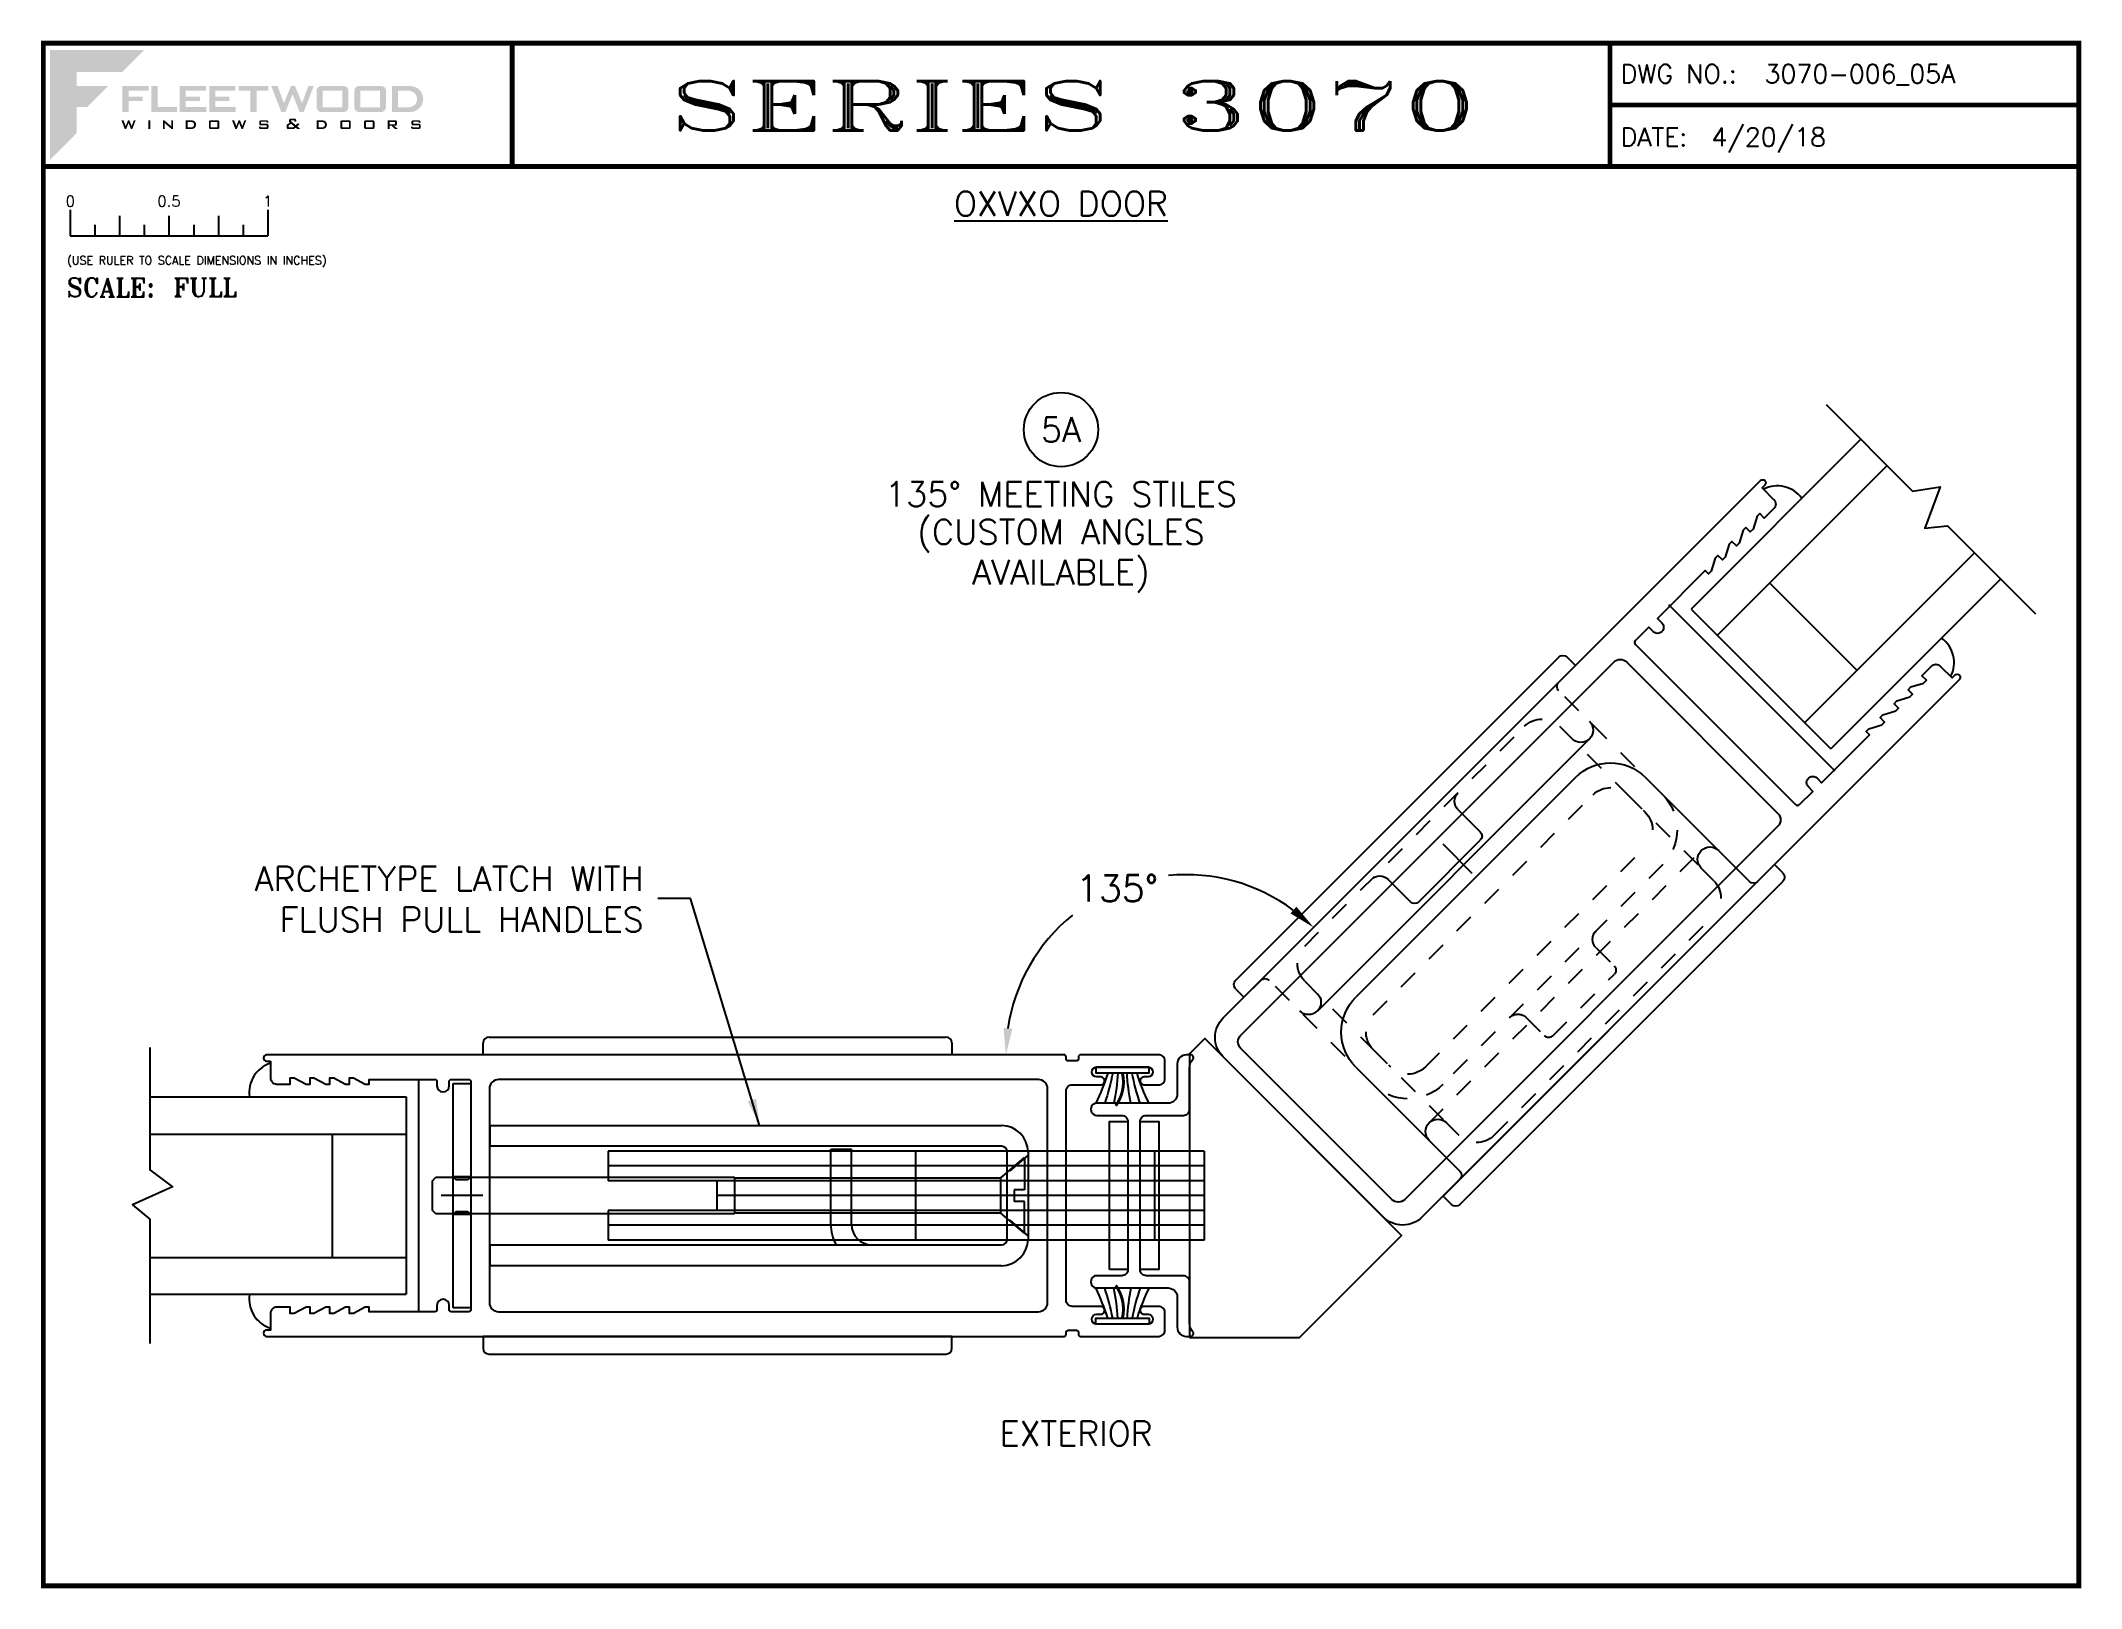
# Paper-space layout 'DETAIL 5A' of a CAD drawing. Extents: x 0.1 to 10.5, y 0.1 to 7.9.
# The model-space entities are those that its viewports show. They can reach past a viewport. Long polylines and large blocks are cut down to what shows.
import ezdxf
from ezdxf.enums import TextEntityAlignment as Align

# ---------------------------------------------------------------- set-up
doc = ezdxf.new("R2010")
doc.units = 0
doc.header["$LTSCALE"] = 0.25
doc.header["$MEASUREMENT"] = 0
doc.linetypes.add('HIDDEN', pattern=[0.375, 0.25, -0.125])
doc.layers.get('0').update_dxf_attribs({"linetype": 'CONTINUOUS'})
doc.layers.get('DEFPOINTS').update_dxf_attribs({"color": 1, "linetype": 'CONTINUOUS'})
for name, color, linetype in [('DIM', 7, 'CONTINUOUS'), ('FLUSH_PULLS', 5, 'CONTINUOUS'), ('GLASS-VINYL', 7, 'CONTINUOUS'), ('SEAL', 7, 'CONTINUOUS'), ('TEXT', 7, 'CONTINUOUS'), ('VENT', 5, 'CONTINUOUS')]:
    doc.layers.add(name, color=color, linetype=linetype)
doc.layers.add('VP', color=40, linetype='CONTINUOUS', plot=False)
doc.layers.get('VP').off()
doc.styles.add('ROMANS', font='romans')
doc.styles.add('ROMANT', font='romant')
doc.styles.add('SIMPLEX-094', font='simplex.shx', dxfattribs={"height": 0.094})
doc.styles.get("Standard").update_dxf_attribs({"font": 'simplex.shx'})
doc.dimstyles.new('ONE-HALF SCALE', dxfattribs={"dimscale": 0.75, "dimtxt": 0.18, "dimasz": 0.18, "dimexe": 0.18, "dimexo": 0.0938, "dimgap": 0.09, "dimtad": 0, "dimtih": 1, "dimtoh": 1, "dimdec": 4, "dimlfac": 2, "dimzin": 0, "dimdsep": 46, "dimlunit": 4, "dimtxsty": 'Standard', "dimcen": 0.09, "dimadec": 0, "dimazin": 0, "dimtfac": 1, "dimtdec": 4, "dimtofl": 0, "dimtmove": 0, "dimatfit": 3, "dimfxl": 0, "dimtolj": 1, "dimtzin": 0, "dimarcsym": 0})

# ---------------------------------------------------------------- blocks, each defined once
blk = doc.blocks.new('sectball')
blk.add_circle((0, 0), 0.125)
blk.add_attdef('NO', text='', height=0.062).set_placement((0, 0), align=Align.MIDDLE_CENTER)
for tag, p in [('LINE1', (0, -0.2588)), ('LINE2', (0, -0.3864)), ('LINE3', (0, -0.5214))]:
    blk.add_attdef(tag, text='', height=0.078).set_placement(p, align=Align.CENTER)
blk = doc.blocks.new('Fleetwood_Logo_6-10-15')
h = blk.add_hatch(color=154)
h.dxf.hatch_style = 1
h.paths.add_polyline_path([(0.2526, -0.0017), (0.0019, -0.0017), (0.0019, -0.2942), (0.0725, -0.2236), (0.0725, -0.1535), (0.1007, -0.1535), (0.1567, -0.0976), (0.0725, -0.0976), (0.0725, -0.0596), (0.1946, -0.0596)])
h = blk.add_hatch(color=251)
h.dxf.hatch_style = 1
h.paths.add_polyline_path([(0.2487, -0.1256), (0.2112, -0.1256), (0.2112, -0.1102), (0.2647, -0.1102), (0.2647, -0.0976), (0.1946, -0.0976), (0.1946, -0.1667), (0.2112, -0.1667), (0.2112, -0.1377), (0.2487, -0.1377)])
h = blk.add_hatch(color=251)
h.dxf.hatch_style = 1
h.paths.add_polyline_path([(0.2886, -0.0976), (0.272, -0.0976), (0.272, -0.1667), (0.3401, -0.1667), (0.3401, -0.1535), (0.2886, -0.1535)])
h = blk.add_hatch(color=251)
h.dxf.hatch_style = 1
h.paths.add_polyline_path([(0.4175, -0.0976), (0.3474, -0.0976), (0.3474, -0.1667), (0.4185, -0.1667), (0.4185, -0.1534), (0.364, -0.1534), (0.364, -0.1377), (0.4015, -0.1377), (0.4015, -0.1256), (0.364, -0.1256), (0.364, -0.1102), (0.4175, -0.1102)])
h = blk.add_hatch(color=251)
h.dxf.hatch_style = 1
h.paths.add_polyline_path([(0.4965, -0.0976), (0.4264, -0.0976), (0.4264, -0.1667), (0.4975, -0.1667), (0.4975, -0.1534), (0.443, -0.1534), (0.443, -0.1377), (0.4804, -0.1377), (0.4804, -0.1256), (0.443, -0.1256), (0.443, -0.1102), (0.4965, -0.1102)])
h = blk.add_hatch(color=251)
h.dxf.hatch_style = 1
h.paths.add_polyline_path([(0.5842, -0.0976), (0.5054, -0.0976), (0.5054, -0.1102), (0.5365, -0.1102), (0.5365, -0.1667), (0.5531, -0.1667), (0.5531, -0.1102), (0.5842, -0.1102)])
h = blk.add_hatch(color=251)
h.dxf.hatch_style = 1
h.paths.add_polyline_path([(0.6089, -0.0976), (0.5921, -0.0976), (0.6188, -0.1667), (0.63, -0.1667), (0.6489, -0.1192), (0.6679, -0.1667), (0.6789, -0.1667), (0.7056, -0.0976), (0.6908, -0.0976), (0.6742, -0.1433), (0.6558, -0.0976), (0.6446, -0.0976), (0.6261, -0.1433)])
h = blk.add_hatch(color=251)
h.dxf.hatch_style = 1
h.paths.add_polyline_path([(0.7853, -0.0976), (0.726, -0.0976, 0.414214), (0.7133, -0.1102), (0.7133, -0.154, 0.414214), (0.726, -0.1667), (0.7853, -0.1667, 0.414214), (0.798, -0.154), (0.798, -0.1102, 0.414214)])
h.paths.add_polyline_path([(0.7819, -0.1102), (0.7819, -0.154), (0.7294, -0.154), (0.7294, -0.1102)], flags=16)
h = blk.add_hatch(color=251)
h.dxf.hatch_style = 1
h.paths.add_polyline_path([(0.8856, -0.0976), (0.8262, -0.0976, 0.414214), (0.8136, -0.1102), (0.8136, -0.154, 0.414214), (0.8262, -0.1667), (0.8856, -0.1667, 0.414214), (0.8982, -0.154), (0.8982, -0.1102, 0.414214)])
h.paths.add_polyline_path([(0.8822, -0.1102), (0.8822, -0.154), (0.8296, -0.154), (0.8296, -0.1102)], flags=16)
h = blk.add_hatch(color=251)
h.dxf.hatch_style = 1
h.paths.add_polyline_path([(0.9632, -0.0976), (0.914, -0.0976), (0.914, -0.1667), (0.9632, -0.1667, 1)])
h.paths.add_polyline_path([(0.9301, -0.1102), (0.9593, -0.1102, -1), (0.9593, -0.154), (0.9301, -0.154)], flags=16)
h = blk.add_hatch(color=7)
h.dxf.hatch_style = 1
h.paths.add_polyline_path([(0.2301, -0.1891), (0.2251, -0.1891), (0.2196, -0.2043), (0.2134, -0.1891), (0.2097, -0.1891), (0.2035, -0.2043), (0.1978, -0.1891), (0.1922, -0.1891), (0.2011, -0.2121), (0.2048, -0.2121), (0.2112, -0.1963), (0.2175, -0.2121), (0.2212, -0.2121)])
h = blk.add_hatch(color=7)
h.dxf.hatch_style = 1
h.paths.add_polyline_path([(0.2691, -0.1891), (0.2637, -0.1891), (0.2637, -0.2118), (0.2637, -0.2121), (0.2691, -0.2121)])
h = blk.add_hatch(color=7)
h.dxf.hatch_style = 1
h.paths.add_polyline_path([(0.3077, -0.1964), (0.3259, -0.2121), (0.3298, -0.2121), (0.3298, -0.1891), (0.325, -0.1891), (0.325, -0.2047), (0.3067, -0.1891), (0.3029, -0.1891), (0.3029, -0.2121), (0.3077, -0.2121)])
h = blk.add_hatch(color=7)
h.dxf.hatch_style = 1
h.paths.add_polyline_path([(0.3801, -0.1891), (0.3637, -0.1891), (0.3637, -0.2121), (0.3801, -0.2121, 1)])
h.paths.add_polyline_path([(0.3691, -0.2079), (0.3691, -0.1933), (0.3788, -0.1933, -1), (0.3788, -0.2079)], flags=16)
h = blk.add_hatch(color=7)
h.dxf.hatch_style = 1
h.paths.add_polyline_path([(0.4537, -0.2079), (0.4537, -0.1933, 0.414214), (0.4495, -0.1891), (0.4297, -0.1891, 0.414214), (0.4255, -0.1933), (0.4255, -0.2079, 0.414214), (0.4297, -0.2121), (0.4495, -0.2121, 0.414214)])
h.paths.add_polyline_path([(0.4308, -0.2079), (0.4308, -0.1933), (0.4484, -0.1933), (0.4484, -0.2079)], flags=16)
h = blk.add_hatch(color=7)
h.dxf.hatch_style = 1
h.paths.add_polyline_path([(0.5253, -0.1891), (0.5203, -0.1891), (0.5148, -0.2043), (0.5087, -0.1891), (0.5049, -0.1891), (0.4988, -0.2043), (0.493, -0.1891), (0.4874, -0.1891), (0.4963, -0.2121), (0.5001, -0.2121), (0.5064, -0.1963), (0.5127, -0.2121), (0.5164, -0.2121)])
h = blk.add_hatch(color=7)
h.dxf.hatch_style = 1
h.paths.add_polyline_path([(0.5801, -0.1891), (0.5643, -0.1891, 0.414214), (0.56, -0.1933), (0.56, -0.1981, 0.414214), (0.5643, -0.2024), (0.58, -0.2024), (0.58, -0.2078), (0.5637, -0.2078), (0.5637, -0.2052), (0.5591, -0.2062), (0.5591, -0.2078, 0.414214), (0.5634, -0.2121), (0.5805, -0.2121, 0.414214), (0.5848, -0.2078), (0.5848, -0.2024, 0.414214), (0.5805, -0.1982), (0.5648, -0.1982), (0.5648, -0.193), (0.5798, -0.193), (0.5798, -0.1958), (0.5843, -0.1948), (0.5843, -0.1933, 0.414214)])
h = blk.add_hatch(color=7)
h.dxf.hatch_style = 1
h.paths.add_polyline_path([(0.645, -0.1913, -0.222262), (0.6447, -0.1906), (0.6447, -0.1892), (0.6535, -0.1892), (0.6535, -0.193), (0.6587, -0.1918), (0.6587, -0.189, 0.414214), (0.6544, -0.1847), (0.6437, -0.1847, 0.414214), (0.6394, -0.189), (0.6394, -0.1922, 0.222262), (0.6407, -0.1948), (0.6415, -0.1955), (0.6345, -0.1998, 0.260684), (0.6329, -0.2027), (0.6329, -0.2078, 0.414214), (0.6372, -0.2121), (0.6514, -0.2121, 0.17577), (0.6536, -0.2113), (0.657, -0.2085), (0.6614, -0.2121), (0.6699, -0.2121), (0.6613, -0.2049), (0.6676, -0.1997), (0.6637, -0.1964), (0.6574, -0.2017)])
h.paths.add_polyline_path([(0.6532, -0.2052), (0.6509, -0.2072, -0.17577), (0.6502, -0.2074), (0.6382, -0.2074), (0.6382, -0.2033, -0.260684), (0.6387, -0.2025), (0.6451, -0.1985)], flags=16)
h = blk.add_hatch(color=7)
h.dxf.hatch_style = 1
h.paths.add_polyline_path([(0.7294, -0.1891), (0.713, -0.1891), (0.713, -0.2121), (0.7294, -0.2121, 1)])
h.paths.add_polyline_path([(0.7184, -0.2079), (0.7184, -0.1933), (0.7281, -0.1933, -1), (0.7281, -0.2079)], flags=16)
h = blk.add_hatch(color=7)
h.dxf.hatch_style = 1
h.paths.add_polyline_path([(0.8045, -0.2079), (0.8045, -0.1933, 0.414214), (0.8003, -0.1891), (0.7805, -0.1891, 0.414214), (0.7763, -0.1933), (0.7763, -0.2079, 0.414214), (0.7805, -0.2121), (0.8003, -0.2121, 0.414214)])
h.paths.add_polyline_path([(0.7816, -0.2079), (0.7816, -0.1933), (0.7992, -0.1933), (0.7992, -0.2079)], flags=16)
h = blk.add_hatch(color=7)
h.dxf.hatch_style = 1
h.paths.add_polyline_path([(0.8678, -0.2079), (0.8678, -0.1933, 0.414214), (0.8636, -0.1891), (0.8438, -0.1891, 0.414214), (0.8396, -0.1933), (0.8396, -0.2079, 0.414214), (0.8438, -0.2121), (0.8636, -0.2121, 0.414214)])
h.paths.add_polyline_path([(0.8449, -0.2079), (0.8449, -0.1933), (0.8624, -0.1933), (0.8624, -0.2079)], flags=16)
h = blk.add_hatch(color=7)
h.dxf.hatch_style = 1
h.paths.add_polyline_path([(0.9277, -0.1993), (0.9277, -0.1933, 0.414214), (0.9235, -0.1891), (0.9028, -0.1891), (0.9028, -0.2121), (0.9082, -0.2121), (0.9082, -0.2035), (0.9131, -0.2035), (0.9224, -0.2121), (0.9303, -0.2121), (0.9197, -0.2035), (0.9235, -0.2035, 0.414214)])
h.paths.add_polyline_path([(0.9082, -0.1993), (0.9082, -0.1933), (0.9214, -0.1933, -0.414214), (0.9224, -0.1943), (0.9224, -0.1983, -0.414214), (0.9214, -0.1993)], flags=16)
h = blk.add_hatch(color=7)
h.dxf.hatch_style = 1
h.paths.add_polyline_path([(0.9867, -0.1982), (0.971, -0.1982), (0.971, -0.193), (0.9859, -0.193), (0.9859, -0.1958), (0.9905, -0.1948), (0.9905, -0.1933, 0.414214), (0.9863, -0.1891), (0.9705, -0.1891, 0.414214), (0.9662, -0.1933), (0.9662, -0.1981, 0.414214), (0.9705, -0.2024), (0.9862, -0.2024), (0.9862, -0.2078), (0.9699, -0.2078), (0.9699, -0.2052), (0.9653, -0.2062), (0.9653, -0.2078, 0.414214), (0.9696, -0.2121), (0.9867, -0.2121, 0.414214), (0.991, -0.2078), (0.991, -0.2024, 0.414214)])
blk = doc.blocks.new('A-SIZE_L')
for p, q in [((8.095, 7.907), (8.095, 7.282)), ((8.095, 7.594), (10.47, 7.594)), ((0.157, 7.282), (10.47, 7.282))]:
    blk.add_line(p, q)
at = {"const_width": 0.025}
for points in [[(0.157, 7.907), (10.47, 7.907), (10.47, 0.093), (0.157, 0.093), (0.157, 7.907)], [(2.532, 7.907), (2.532, 7.282)], [(8.095, 7.907), (8.095, 7.282)], [(8.095, 7.594), (10.47, 7.594)], [(0.157, 7.282), (10.47, 7.282)]]:
    blk.add_lwpolyline(points, dxfattribs=at)
at = {"xscale": 1.898091133004928, "yscale": 1.898091133004928, "zscale": 1.898091133004928}
blk.add_blockref('Fleetwood_Logo_6-10-15', (0.188, 7.875), dxfattribs=at)
for s, style, p in [('DWG NO.:', 'SIMPLEX-094', (8.149, 7.705)), ('DATE:', 'SIMPLEX-094', (8.148, 7.385)), ('SCALE:', 'ROMANT', (0.276, 6.623))]:
    blk.add_text(s, height=0.094, dxfattribs=dict(style=style)).set_placement(p)
for tag, p, style in [('DWG_NO', (8.878, 7.705), 'SIMPLEX-094'), ('DATE', (8.609, 7.385), 'SIMPLEX-094'), ('SCALE', (0.814, 6.623), 'ROMANT')]:
    blk.add_attdef(tag, p, '', height=0.094, dxfattribs=dict(style=style))
for tag, height, style, width, p, p2 in [('DWG_NO', 0.094, 'SIMPLEX-094', 2.60233, (8.876, 7.704), (10.367, 7.704)), ('PRODUCT', 0.25, 'ROMANT', 2.260212, (3.282, 7.465), (7.345, 7.465))]:
    blk.add_attdef(tag, text='', height=height, dxfattribs=dict(style=style, width=width)).set_placement(p, p2, align=Align.FIT)
blk = doc.blocks.new('Full')
for p, q in [((0.137, -0.219), (0.137, -0.35)), ((0.262, -0.294), (0.262, -0.35)), ((0.387, -0.249), (0.387, -0.35)), ((0.512, -0.294), (0.512, -0.35)), ((0.637, -0.249), (0.637, -0.35)), ((0.762, -0.294), (0.762, -0.35)), ((0.887, -0.249), (0.887, -0.35)), ((1.012, -0.294), (1.012, -0.35)), ((1.137, -0.219), (1.137, -0.35)), ((0.137, -0.35), (1.137, -0.35))]:
    blk.add_line(p, q)
for s, p in [('0', (0.137, -0.219)), ('0.5', (0.637, -0.219)), ('1', (1.137, -0.219))]:
    blk.add_text(s, height=0.055).set_placement(p, align=Align.BOTTOM_CENTER)
at = {"style": 'ROMANS'}
blk.add_text('(USE RULER TO SCALE DIMENSIONS IN INCHES)', height=0.04115, dxfattribs=at).set_placement((0.12, -0.495))
blk = doc.blocks.new('*D67')
at = {"layer": 'DEFPOINTS', "color": 0}
for p in [(8.856, 5.691), (5.947, 3.695), (6.135, 2.969), (1.288, 2.782), (5.329, 2.782)]:
    blk.add_point(p, dxfattribs=at)
at = {"layer": 'DIM', "color": 0, "lineweight": -2}
for start, end in [(53.4789, 95.597), (129.1019, 171.5208)]:
    blk.add_arc((5.947, 2.782), 0.913, start, end, dxfattribs=at)
at = {"layer": 'DIM', "color": 0}
for points in [[(6.506, 3.533), (6.476, 3.499), (6.593, 3.428)], [(5.067, 2.915), (5.022, 2.919), (5.034, 2.782)]]:
    blk.add_solid(points, dxfattribs=at)
at = {"layer": 'DIM', "color": 0, "insert": (5.598, 3.626), "char_height": 0.135, "attachment_point": 5}
blk.add_mtext('\\A1;135°', dxfattribs=at)
blk = doc.blocks.new('A$C38BD2A69')
at = {"layer": 'FLUSH_PULLS'}
for p, q in [((0, 0.03), (0, 2.345)), ((0.03, 2.375), (0.09, 2.375)), ((0.09, 2.375), (0.09, 0)), ((0.865, 2.225), (0.12, 2.225)), ((1.115, 1.975), (1.115, 0.4)), ((0.865, 0.15), (0.12, 0.15)), ((0.09, 0), (0.03, 0))]:
    blk.add_line(p, q, dxfattribs=at)
at = {"layer": 'FLUSH_PULLS', "linetype": 'HIDDEN'}
for p, q in [((0.25, 2.1), (0.34, 2.1)), ((0.865, 2.1), (0.34, 2.1)), ((0.403, 0.213), (0.403, 2.163)), ((0.125, 0.4), (0.125, 1.975)), ((0.99, 0.4), (0.99, 1.975)), ((0.25, 0.275), (0.34, 0.275)), ((0.865, 0.275), (0.34, 0.275))]:
    blk.add_line(p, q, dxfattribs=at)
at = {"layer": 'FLUSH_PULLS'}
for centre, radius, start, end in [((0.03, 2.345), 0.03, 90, 180), ((0.12, 2.255), 0.03, 180, 270), ((0.34, 2.163), 0.0625, 0, 90), ((0.865, 1.975), 0.25, 0, 90), ((0.34, 2.163), 0.0625, 270, 0), ((0.865, 0.4), 0.25, 270, 0), ((0.34, 0.213), 0.0625, 0, 90), ((0.34, 0.213), 0.0625, 270, 360), ((0.12, 0.12), 0.03, 90, 180), ((0.03, 0.03), 0.03, 180, 270)]:
    blk.add_arc(centre, radius, start, end, dxfattribs=at)
at = {"layer": 'FLUSH_PULLS', "linetype": 'HIDDEN'}
for centre, start, end in [((0.25, 1.975), 90, 180), ((0.865, 1.975), 0, 90), ((0.25, 0.4), 180, 270), ((0.865, 0.4), 270, 0)]:
    blk.add_arc(centre, 0.125, start, end, dxfattribs=at)
blk = doc.blocks.new('A$C1E0F2519')
at = {"layer": 'FLUSH_PULLS'}
for p, q in [((1.245, 2.255), (1.245, 2.375)), ((1.305, 2.375), (1.245, 2.375)), ((1.335, 0.03), (1.335, 2.345)), ((0.932, 0.213), (0.932, 2.163)), ((1.245, 0.12), (1.245, 0)), ((1.305, 0), (1.245, 0))]:
    blk.add_line(p, q, dxfattribs=at)
at = {"layer": 'FLUSH_PULLS', "linetype": 'HIDDEN'}
for p, q in [((0.47, 2.225), (1.215, 2.225)), ((1.085, 2.1), (0.47, 2.1)), ((0.995, 2.1), (0.995, 2.1)), ((0.22, 1.975), (0.22, 0.4)), ((0.345, 0.4), (0.345, 1.975)), ((1.21, 0.4), (1.21, 1.975)), ((1.085, 0.275), (0.47, 0.275)), ((0.995, 0.275), (0.995, 0.275)), ((0.47, 0.15), (1.215, 0.15))]:
    blk.add_line(p, q, dxfattribs=at)
at = {"layer": 'FLUSH_PULLS', "linetype": 'HIDDEN', "ltscale": 0.5}
for p, q in [((0, 0.968), (0, 1.408)), ((0.16, 1.438), (0.03, 1.438)), ((0.16, 0.938), (0.03, 0.938))]:
    blk.add_line(p, q, dxfattribs=at)
at = {"layer": 'FLUSH_PULLS', "ltscale": 0.5}
for p, q in [((0.96, 0.968), (0.96, 1.408)), ((1.15, 1.438), (0.99, 1.438)), ((1.15, 0.938), (0.99, 0.938))]:
    blk.add_line(p, q, dxfattribs=at)
at = {"layer": 'FLUSH_PULLS'}
for centre, radius, start, end in [((1.305, 2.345), 0.03, 0, 90), ((0.995, 2.163), 0.0625, 90, 180), ((1.215, 2.255), 0.03, 270, 0), ((0.995, 2.163), 0.0625, 180, 270), ((0.995, 0.213), 0.0625, 90, 180), ((0.995, 0.213), 0.0625, 180, 270), ((1.215, 0.12), 0.03, 0, 90), ((1.215, 0.12), 0.03, 0, 90), ((1.305, 0.03), 0.03, 270, 0)]:
    blk.add_arc(centre, radius, start, end, dxfattribs=at)
at = {"layer": 'FLUSH_PULLS', "linetype": 'HIDDEN'}
for centre, radius, start, end in [((0.47, 1.975), 0.25, 90, 180), ((0.47, 1.975), 0.125, 90, 180), ((1.085, 1.975), 0.125, 0, 90), ((0.47, 0.4), 0.25, 180, 270), ((0.47, 0.4), 0.125, 180, 270), ((1.085, 0.4), 0.125, 270, 0)]:
    blk.add_arc(centre, radius, start, end, dxfattribs=at)
at = {"layer": 'FLUSH_PULLS', "linetype": 'HIDDEN', "ltscale": 0.5}
for centre, radius, start, end in [((0.16, 1.498), 0.06, 270, 0), ((0.03, 1.408), 0.03, 90, 180), ((0.03, 0.968), 0.03, 180, 270), ((0.16, 0.878), 0.06, 0, 90)]:
    blk.add_arc(centre, radius, start, end, dxfattribs=at)
at = {"layer": 'FLUSH_PULLS', "ltscale": 0.5}
for centre, radius, start, end in [((1.15, 1.498), 0.06, 270, 0), ((0.99, 1.408), 0.03, 90, 180), ((0.99, 0.968), 0.03, 180, 270), ((1.15, 0.878), 0.06, 0, 90)]:
    blk.add_arc(centre, radius, start, end, dxfattribs=at)
blk = doc.blocks.new('3767 LEADSILE')
for points in [[(3.769, -0.597), (3.749, -0.597), (3.689, -0.565), (3.669, -0.565), (3.669, -0.597), (3.649, -0.597), (3.589, -0.565), (3.569, -0.565), (3.569, -0.597), (3.549, -0.597), (3.489, -0.565), (3.469, -0.565), (3.469, -0.588), (3.126, -0.588), (3.126, -0.556, 1), (3.064, -0.556), (3.064, -0.588), (2.969, -0.588, -0.414214), (2.954, -0.573), (2.954, 0.573, -0.414214), (2.969, 0.588), (3.064, 0.588), (3.064, 0.556, 1), (3.126, 0.556), (3.126, 0.588), (3.469, 0.588), (3.469, 0.565), (3.489, 0.565), (3.549, 0.597), (3.569, 0.597), (3.569, 0.565), (3.589, 0.565), (3.649, 0.597), (3.669, 0.597), (3.669, 0.565), (3.689, 0.565), (3.749, 0.597), (3.769, 0.597), (3.769, 0.565), (3.789, 0.565), (3.849, 0.597), (3.869, 0.597), (3.869, 0.565), (3.938, 0.565, 0.414214), (3.969, 0.596), (3.969, 0.681), (3.989, 0.681, 1), (3.989, 0.713), (0.14, 0.713, 0.414214), (0, 0.573), (0, -0.573, 0.414214), (0.14, -0.713), (3.989, -0.713, 1), (3.989, -0.681), (3.969, -0.681), (3.969, -0.596, 0.414214), (3.938, -0.565), (3.869, -0.565), (3.869, -0.597), (3.849, -0.597), (3.789, -0.565), (3.769, -0.565)], [(2.814, -0.588, 0.414214), (2.86, -0.542), (2.86, 0.542, 0.414214), (2.814, 0.588), (0.14, 0.588, 0.414214), (0.094, 0.542), (0.094, -0.542, 0.414214), (0.14, -0.588)]]:
    blk.add_lwpolyline(points, format="xyb", close=True)
blk = doc.blocks.new('ARCHETYPE DUMMY PULL ASSY')
at = {"layer": 'FLUSH_PULLS'}
blk.add_line((0.338, 1.55), (0.547, 1.55), dxfattribs=at)
at = {"layer": 'FLUSH_PULLS', "rotation": 90}
blk.add_blockref('3767 LEADSILE', (0, 0), dxfattribs=at)
at = {"layer": 'FLUSH_PULLS'}
for name, p in [('A$C38BD2A69', (-0.803, 0.289)), ('A$C1E0F2519', (-0.532, 0.289))]:
    blk.add_blockref(name, p, dxfattribs=at)
blk = doc.blocks.new('*U79')
at = {"rotation": 90}
blk.add_blockref('ARCHETYPE DUMMY PULL ASSY', (-0.2545, 0), dxfattribs=at)
blk = doc.blocks.new('Yoke Strike Plate')
for points in [[(-0.094, -0.375), (-0.094, 0.375), (0, 0.375), (0, -0.375)], [(0.062, -0.375), (0.062, 0.375), (0.156, 0.375), (0.156, -0.375)]]:
    blk.add_lwpolyline(points, close=True)
blk = doc.blocks.new('*U83')
for centre, radius, start, end in [((-0.303, 1.135), 1.112, 287.4409, 295.9325), ((-0.19, 1.188), 1.16, 280.9256, 288.7507), ((-0.031, 1.124), 1.102, 273.1709, 281.1969), ((-0.031, -1.124), 1.102, 78.8031, 86.8291), ((-0.19, -1.188), 1.16, 71.2493, 79.0744), ((-0.303, -1.135), 1.112, 64.0675, 72.5591)]:
    blk.add_arc(centre, radius, start, end)
at = {"layer": 'SEAL'}
blk.add_lwpolyline([(0, -0.135), (0, 0.135), (0.03, 0.135), (0.03, -0.135)], close=True, dxfattribs=at)
at = {"layer": 'SEAL', "const_width": 0.015}
blk.add_lwpolyline([(0.03, 0, 0.219791), (0.196, 0.034)], format="xyb", dxfattribs=at)
at = {"flags": 9}
for tag, p in [('MANUFACTURER_PART_#', (0, -0.199)), ('FLEETWOOD_PART_#', (-0.001, -0.249))]:
    blk.add_attdef(tag, p, '', height=0.0312, dxfattribs=at)
blk = doc.blocks.new('Archetype_Latch_for_3707')
for p, q in [((-2.954, 0.713), (-2.954, 0.773)), ((-2.924, 0.803), (-0.609, 0.803)), ((-0.579, 0.773), (-0.579, 0.713)), ((-0.579, 0.713), (-2.954, 0.713)), ((-3.106, -0.568), (-3.106, 0.568)), ((-3.106, 0.568), (-3.016, 0.568)), ((-3.016, 0.568), (-3.016, -0.568)), ((-2.918, 0.25), (-2.918, 0.355)), ((-2.918, 0.355), (-0.328, 0.355)), ((-0.328, 0.25), (-2.918, 0.25)), ((0.7, 0.225), (-2.32, 0.225)), ((-2.32, 0.225), (-2.32, 0.075)), ((-1.193, 0.235), (-1.088, 0.235)), ((-1.193, -0.145), (-1.193, 0.235)), ((-1.088, -0.145), (-1.088, 0.235)), ((-0.762, -0.225), (-0.762, 0.225)), ((-0.298, -0.22), (-0.298, 0.22)), ((-0.193, 0.22), (-0.193, -0.22)), ((0.45, -0.225), (0.45, 0.225)), ((0.7, 0.225), (0.7, -0.225)), ((0.7, 0.15), (-2.32, 0.15)), ((-0.332, 0.089), (-0.211, 0.193)), ((-0.211, 0.193), (-0.211, 0.03)), ((-3.211, 0.075), (-3.193, 0.093)), ((-3.211, -0.075), (-3.211, 0.075)), ((-3.193, 0.093), (-1.68, 0.093)), ((0.7, 0.075), (-2.32, 0.075)), ((-1.768, -0.075), (-1.768, 0.075)), ((0.7, 0), (-1.768, 0)), ((-1.68, 0.093), (-1.68, -0.093)), ((-0.332, 0.089), (-1.68, 0.089)), ((-0.332, 0.089), (-0.332, -0.089)), ((-0.264, 0.03), (-0.264, -0.03)), ((-0.211, 0.03), (-0.264, 0.03)), ((-3.193, -0.093), (-3.211, -0.075)), ((-1.68, -0.093), (-3.193, -0.093)), ((0.7, -0.075), (-2.32, -0.075)), ((-2.32, -0.075), (-2.32, -0.225)), ((-0.332, -0.089), (-1.68, -0.089)), ((-0.332, -0.089), (-0.211, -0.192)), ((-0.211, -0.03), (-0.264, -0.03)), ((-0.211, -0.192), (-0.211, -0.03)), ((0.7, -0.15), (-2.32, -0.15)), ((-2.918, -0.355), (-2.918, -0.25)), ((-2.918, -0.25), (-0.328, -0.25)), ((0.7, -0.225), (-2.32, -0.225)), ((-0.328, -0.355), (-2.918, -0.355)), ((-0.328, -0.355), (-0.983, -0.355)), ((-3.016, -0.568), (-3.106, -0.568)), ((-0.579, -0.713), (-2.954, -0.713)), ((-2.954, -0.713), (-2.954, -0.773)), ((-0.579, -0.773), (-0.579, -0.713)), ((-2.924, -0.803), (-0.609, -0.803))]:
    blk.add_line(p, q)
at = {"ltscale": 0.5}
for p, q in [((-0.193, 0.205), (-0.286, 0.125)), ((-3.016, 0.095), (-3.106, 0.095)), ((-3.106, 0.095), (-3.091, 0.08)), ((-3.031, 0.08), (-3.091, 0.08)), ((-3.016, 0.095), (-3.031, 0.08)), ((-3.091, -0.08), (-3.106, -0.095)), ((-3.016, -0.095), (-3.106, -0.095)), ((-3.091, -0.08), (-3.031, -0.08)), ((-3.031, -0.08), (-3.016, -0.095)), ((-0.286, -0.125), (-0.193, -0.205))]:
    blk.add_line(p, q, dxfattribs=at)
at = {"ltscale": 0.3}
blk.add_line((-2.956, 0), (-3.166, 0), dxfattribs=at)
for centre, radius, start, end in [((-2.924, 0.773), 0.03, 90, 180), ((-0.609, 0.773), 0.03, 0, 90), ((-0.328, 0.22), 0.135, 0, 90), ((-0.328, 0.22), 0.03, 360, 90), ((-0.983, -0.145), 0.21, 180, 210), ((-0.983, -0.145), 0.105, 180, 270), ((-0.328, -0.22), 0.03, 270, 360), ((-0.328, -0.22), 0.135, 270, 0), ((-2.924, -0.773), 0.03, 180, 270), ((-0.609, -0.773), 0.03, 270, 360)]:
    blk.add_arc(centre, radius, start, end)
blk = doc.blocks.new('3707_Lock_Stile_Archetype_Female_Yoke_wLatch')
for points in [[(-4.031, 0.681), (-4.031, 0.596, 0.414214), (-4, 0.565), (-3.931, 0.565), (-3.931, 0.597), (-3.911, 0.597), (-3.851, 0.565), (-3.831, 0.565), (-3.831, 0.597), (-3.811, 0.597), (-3.751, 0.565), (-3.731, 0.565), (-3.731, 0.597), (-3.711, 0.597), (-3.651, 0.565), (-3.631, 0.565), (-3.631, 0.597), (-3.611, 0.597), (-3.551, 0.565), (-3.531, 0.565), (-3.531, 0.588), (-3.198, 0.588, -0.414214), (-3.188, 0.578), (-3.188, 0.556, 1), (-3.126, 0.556), (-3.126, 0.578, -0.414214), (-3.116, 0.588), (-3.026, 0.588, -0.414214), (-3.016, 0.578), (-3.016, -0.578, -0.414214), (-3.026, -0.588), (-3.116, -0.588, -0.414214), (-3.126, -0.578), (-3.126, -0.556, 1), (-3.188, -0.556), (-3.188, -0.578, -0.414214), (-3.198, -0.588), (-3.531, -0.588), (-3.531, -0.565), (-3.551, -0.565), (-3.611, -0.597), (-3.631, -0.597), (-3.631, -0.565), (-3.651, -0.565), (-3.711, -0.597), (-3.731, -0.597), (-3.731, -0.565), (-3.751, -0.565), (-3.811, -0.597), (-3.831, -0.597), (-3.831, -0.565), (-3.851, -0.565), (-3.911, -0.597), (-3.931, -0.597), (-3.931, -0.565), (-4, -0.565, 0.414214), (-4.031, -0.596), (-4.031, -0.681), (-4.051, -0.681, 1), (-4.051, -0.713), (-0.01, -0.713, 0.414214), (0, -0.703), (0, -0.692, -0.414214), (0.01, -0.682), (0.053, -0.682, -0.414214), (0.062, -0.692), (0.062, -0.703, 0.414214), (0.073, -0.713), (0.469, -0.713, 0.414214), (0.5, -0.682), (0.5, -0.592, 0.414214), (0.469, -0.561), (0.395, -0.561, 1.000009), (0.395, -0.601), (0.415, -0.601, -1), (0.415, -0.651), (0.155, -0.651, -1), (0.155, -0.601), (0.175, -0.601, 1.000009), (0.175, -0.561), (0.031, -0.561, -0.414214), (0, -0.53), (0, 0.53, -0.414214), (0.031, 0.561), (0.175, 0.561, 1.000009), (0.175, 0.601), (0.155, 0.601, -1), (0.155, 0.651), (0.415, 0.651, -1), (0.415, 0.601), (0.395, 0.601, 1.000009), (0.395, 0.561), (0.469, 0.561, 0.414214), (0.5, 0.592), (0.5, 0.682, 0.414214), (0.469, 0.713), (0.073, 0.713, 0.414214), (0.062, 0.703), (0.062, 0.692, -0.414214), (0.053, 0.682), (0.01, 0.682, -0.414214), (0, 0.692), (0, 0.703, 0.414214), (-0.01, 0.713), (-4.051, 0.713, 1), (-4.051, 0.681)], [(-2.922, 0.542), (-2.922, -0.542, 0.414214), (-2.876, -0.588), (-0.14, -0.588, 0.414214), (-0.094, -0.542), (-0.094, 0.542, 0.414214), (-0.14, 0.588), (-2.876, 0.588, 0.414214)]]:
    blk.add_lwpolyline(points, format="xyb", close=True)
blk.add_blockref('Archetype_Latch_for_3707', (0, 0))
at = {"layer": 'SEAL', "xscale": -1, "rotation": 90}
blk.add_blockref('*U83', (0.285, 0.651), dxfattribs=at)
at = {"layer": 'SEAL', "rotation": 90.00000000000001}
blk.add_blockref('*U83', (0.285, -0.651), dxfattribs=at)

msp = doc.modelspace()

# ---------------------------------------------------------------- linework, layer by layer
at = {"layer": 'DIM'}
msp.add_lwpolyline([(13.151, 12.7), (13.708, 12.7), (14.225, 13.217), (13.228, 14.214), (13.151, 14.137)], close=True, dxfattribs=at)
at = {"layer": 'GLASS-VINYL', "color": 7}
for p, q in [((16.553, 17.25), (15.693, 16.39)), ((16.686, 17.117), (15.826, 16.257)), ((17.128, 16.675), (16.268, 15.815)), ((17.26, 16.542), (16.4, 15.682)), ((16.091, 16.522), (16.533, 16.08)), ((16.422, 15.569), (15.58, 16.411)), ((15.693, 16.39), (16.4, 15.682)), ((9.247, 12.831), (9.247, 14.007)), ((7.884, 13.919), (9.182, 13.919)), ((9.182, 13.919), (9.182, 12.919)), ((7.884, 13.731), (9.182, 13.731)), ((8.807, 13.731), (8.807, 13.106)), ((7.884, 13.106), (9.182, 13.106)), ((7.884, 12.919), (9.182, 12.919))]:
    msp.add_line(p, q, dxfattribs=at)
at = {"layer": 'GLASS-VINYL'}
for points in [[(16.376, 17.426), (16.815, 16.988), (16.955, 17.009), (16.876, 16.8), (16.992, 16.811), (17.437, 16.366)], [(7.884, 14.169), (7.884, 13.549), (7.999, 13.464), (7.795, 13.373), (7.884, 13.299), (7.884, 12.669)]]:
    msp.add_lwpolyline(points, dxfattribs=at)
at = {"layer": 'GLASS-VINYL', "color": 7}
for centre, start, end in [((16.13, 16.861), 35.7597, 117.6458), ((16.872, 16.119), 332.3542, 54.2403), ((8.54, 13.943), 107.3542, 189.2403), ((8.54, 12.894), 170.7597, 252.6458)]:
    msp.add_arc(centre, 0.153, start, end, dxfattribs=at)
at = {"layer": 'VENT'}
msp.add_lwpolyline([(12.682, 12.951), (13.043, 12.951, -0.414214), (13.089, 12.905), (13.089, 12.752, 0.414214), (13.135, 12.706), (13.156, 12.706, 0.650938), (13.167, 12.731, -0.186452), (13.151, 12.772), (13.151, 12.982, 0.414214), (13.12, 13.013), (12.932, 13.013, -0.414214), (12.901, 13.044), (12.901, 13.794, -0.414214), (12.932, 13.825), (13.12, 13.825, 0.414214), (13.151, 13.856), (13.151, 14.065, -0.186452), (13.167, 14.107, 0.650938), (13.156, 14.132), (13.135, 14.132, 0.414214), (13.089, 14.086), (13.089, 13.933, -0.414214), (13.043, 13.887), (12.682, 13.887, 1.000007), (12.682, 13.825), (12.808, 13.825, -0.414214), (12.839, 13.794), (12.839, 13.044, -0.414214), (12.808, 13.013), (12.682, 13.013, 1.000007)], format="xyb", close=True, dxfattribs=at)

# ---------------------------------------------------------------- block references
at = {"layer": 'DIM'}
msp.add_blockref('Yoke Strike Plate', (12.839, 13.419), dxfattribs=at)
at = {"layer": 'VENT', "xscale": -1, "rotation": 44.99966508060482}
msp.add_blockref('*U79', (13.547, 13.536), dxfattribs=at)
at = {"layer": 'VENT'}
msp.add_blockref('3707_Lock_Stile_Archetype_Female_Yoke_wLatch', (12.526, 13.419), dxfattribs=at)

psp = doc.layouts.new('DETAIL 5A')

# ---------------------------------------------------------------- linework, layer by layer
at = {"layer": 'DIM'}
psp.add_line((0.15675, 7.2815), (10.46975, 7.2815), dxfattribs=at)

# ---------------------------------------------------------------- block references
ref = psp.add_blockref('A-SIZE_L', (0, 0), dxfattribs=at)
ref.add_attrib('DATE', '4/20/18', (8.609162, 7.384688), dxfattribs={"layer": '0', "height": 0.094, "style": 'SIMPLEX-094'})
ref.add_attrib('SCALE', 'FULL', (0.814418, 6.623137), dxfattribs={"layer": '0', "height": 0.094, "style": 'ROMANT'})
ref.add_attrib('PRODUCT', 'SERIES 3070', dxfattribs={"layer": '0', "height": 0.25, "style": 'ROMANT', "width": 1.609456}).set_placement((3.325751, 7.465268), (7.426032, 7.465268), align=Align.FIT)
ref.add_attrib('DWG_NO', '3070-006_05A', (8.878092, 7.704793), dxfattribs={"layer": '0', "height": 0.094, "style": 'SIMPLEX-094'})
psp.add_blockref('Full', (0.15675, 7.2815), dxfattribs=at)
at = {"layer": 'TEXT'}
ref = psp.add_blockref('sectball', (5.31325, 5.949651), dxfattribs=dict(at, xscale=1.503999999999998, yscale=1.503999999999998, zscale=1.503999999999998))
ref.add_attrib('NO', '5A', dxfattribs={"layer": '0', "height": 0.125}).set_placement((5.31325, 5.949651), align=Align.MIDDLE_CENTER)
ref.add_attrib('LINE1', '135%%D MEETING STILES', dxfattribs={"layer": '0', "height": 0.125}).set_placement((5.31325, 5.560373), align=Align.CENTER)
ref.add_attrib('LINE2', '(CUSTOM ANGLES', dxfattribs={"layer": '0', "height": 0.125}).set_placement((5.31325, 5.368555), align=Align.CENTER)
ref.add_attrib('LINE3', 'AVAILABLE)', dxfattribs={"layer": '0', "height": 0.125}).set_placement((5.31325, 5.165454), align=Align.CENTER)

# ---------------------------------------------------------------- texts
psp.add_text('EXTERIOR', height=0.124, dxfattribs=at).set_placement((5.390258, 0.802804), align=Align.CENTER)
at = {"layer": 'TEXT', "char_height": 0.124}
for s, insert, width, attachment_point in [('{\\LOXVXO DOOR}', (5.31325, 7.094), 1.2194, 5), ('ARCHETYPE LATCH WITH\\PFLUSH PULL HANDLES', (3.19921, 3.571368), 2.44766145, 6)]:
    psp.add_mtext(s, dxfattribs=dict(at, insert=insert, width=width, attachment_point=attachment_point))

# ---------------------------------------------------------------- dimensions: what is measured, and where the dimension line sits
at = {"layer": 'DIM'}
dim = psp.add_angular_dim_2l(base=(5.947468, 3.695347), line1=((6.134616, 2.969441), (8.856285, 5.69108)), line2=((1.288029, 2.782292), (5.329279, 2.782292)), dimstyle='ONE-HALF SCALE', dxfattribs=at)
dim.commit()
dim.dimension.update_dxf_attribs({"geometry": '*D67', "text_midpoint": (5.598056, 3.625846)})

# ---------------------------------------------------------------- leaders
at = {"layer": 'TEXT'}
psp.add_leader([(3.786463, 2.424292), (3.435682, 3.57459), (3.27113, 3.57459)], dimstyle='ONE-HALF SCALE', dxfattribs=at)

# ---------------------------------------------------------------- viewports
at = {"layer": 'VP'}
psp.add_viewport(center=(5.330045, 3.810101), size=(10.013648, 5.57417342), view_center_point=(12.516772, 15.159499), view_height=5.57417342, dxfattribs=at)

doc.saveas('drawing.dxf')
